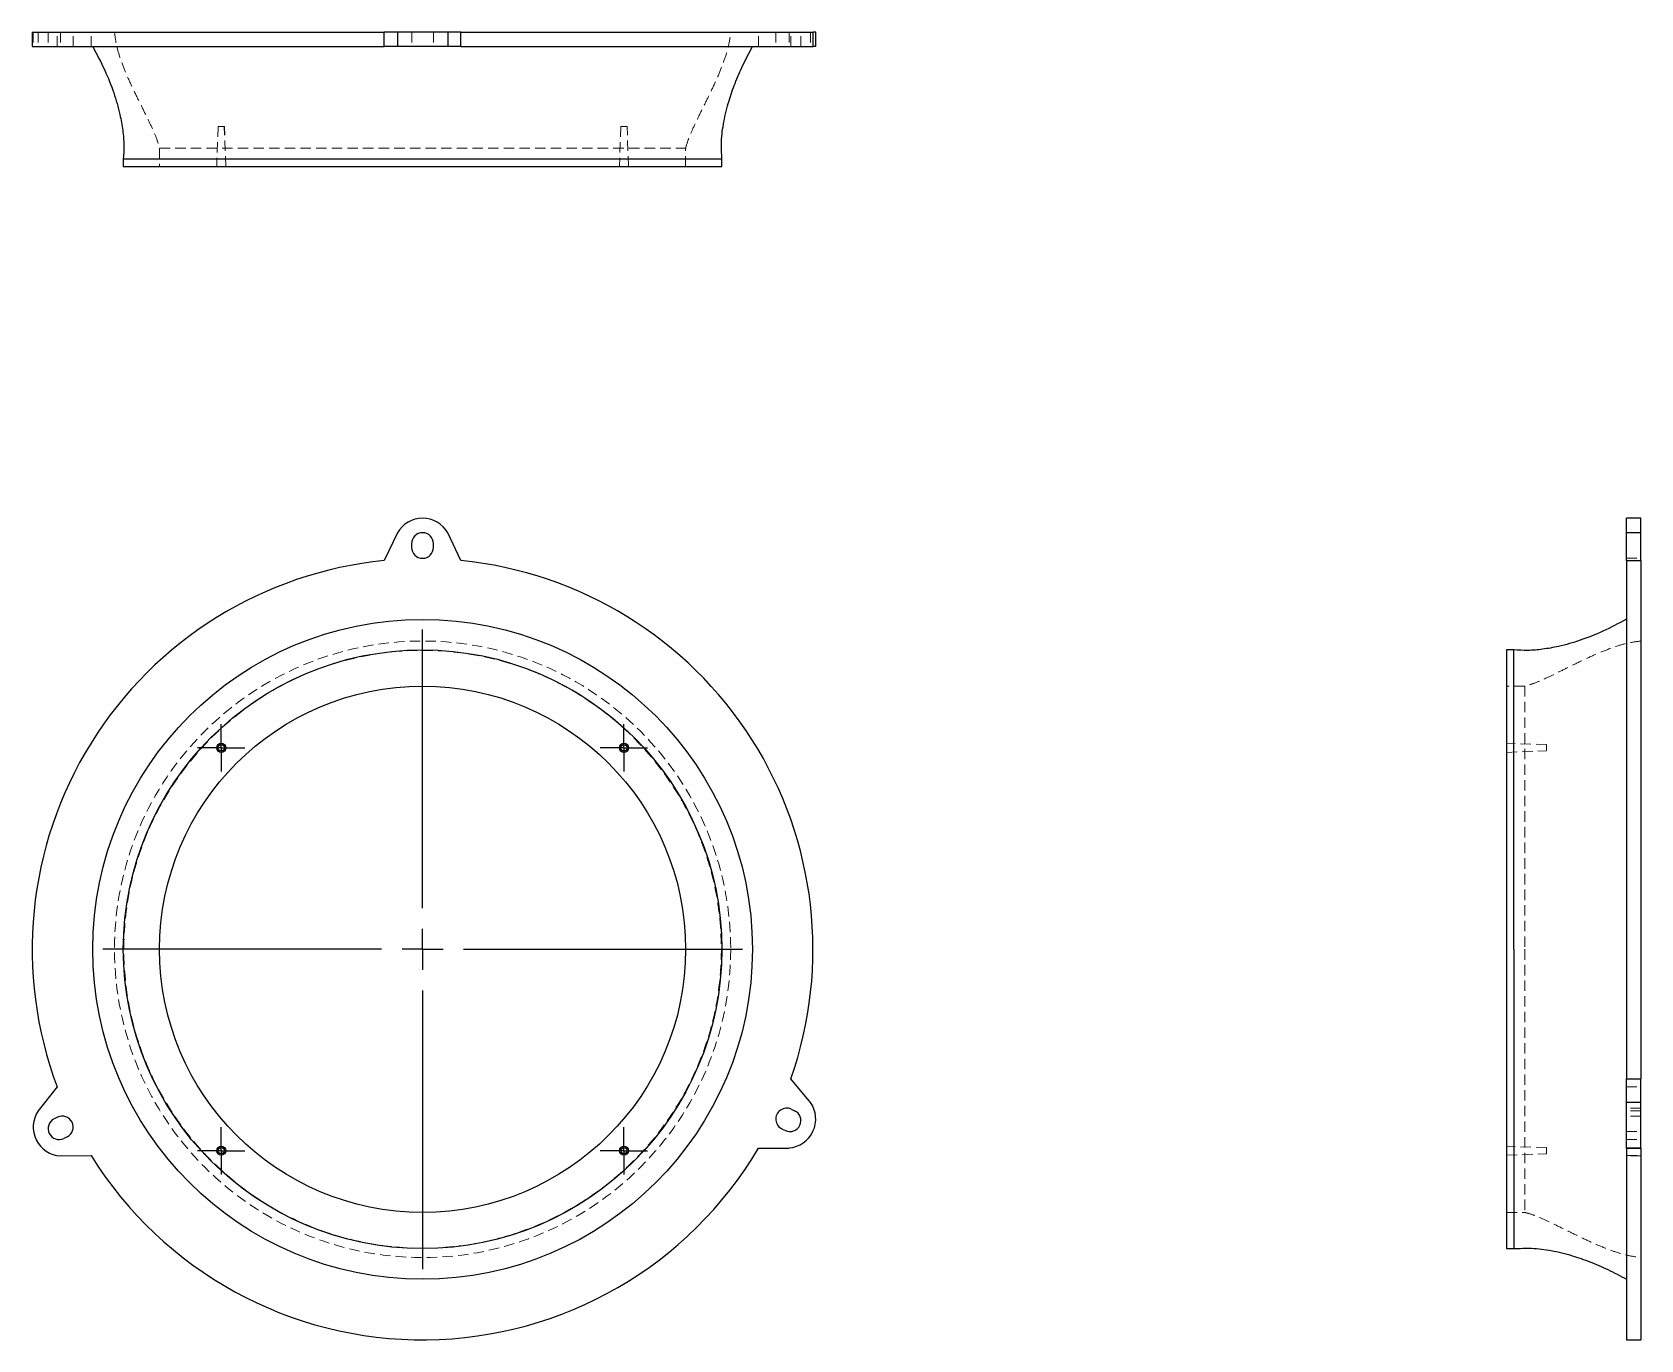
# Model space of a CAD drawing. Header units: millimetres. Extents: x 35 to 231, y 7 to 166.
import ezdxf

# ---------------------------------------------------------------- set-up
doc = ezdxf.new("R2010")
doc.units = ezdxf.units.MM
doc.linetypes.add('HIDDEN', pattern=[1.905, 1.27, -0.635])
doc.layers.add('10', color=7, linetype='Continuous')

# ---------------------------------------------------------------- blocks, each defined once
blk = doc.blocks.new('SW_CENTERMARKSYMBOL_0')
at = {"layer": '10', "color": 0}
for p, q in [((0, 2.5), (0, 2.88)), ((0, 0), (0, 2.5)), ((-2.5, 0), (-2.88, 0)), ((0, 0), (-2.5, 0)), ((0, 0), (0, -2.5)), ((0, 0), (2.5, 0)), ((2.5, 0), (2.88, 0)), ((0, -2.5), (0, -2.88))]:
    blk.add_line(p, q, dxfattribs=at)
blk = doc.blocks.new('SW_CENTERMARKSYMBOL_1')
at = {"layer": '10', "color": 0}
for p, q in [((0, 2.5), (0, 2.88)), ((0, 0), (0, 2.5)), ((-2.5, 0), (-2.88, 0)), ((0, 0), (-2.5, 0)), ((0, 0), (0, -2.5)), ((0, 0), (2.5, 0)), ((2.5, 0), (2.88, 0)), ((0, -2.5), (0, -2.88))]:
    blk.add_line(p, q, dxfattribs=at)
blk = doc.blocks.new('SW_CENTERMARKSYMBOL_2')
at = {"layer": '10', "color": 0}
for p, q in [((0, 2.5), (0, 2.88)), ((0, 0), (0, 2.5)), ((-2.5, 0), (-2.88, 0)), ((0, 0), (-2.5, 0)), ((0, 0), (0, -2.5)), ((0, 0), (2.5, 0)), ((2.5, 0), (2.88, 0)), ((0, -2.5), (0, -2.88))]:
    blk.add_line(p, q, dxfattribs=at)
blk = doc.blocks.new('SW_CENTERMARKSYMBOL_3')
at = {"layer": '10', "color": 0}
for p, q in [((0, 2.5), (0, 2.88)), ((0, 0), (0, 2.5)), ((-2.5, 0), (-2.88, 0)), ((0, 0), (-2.5, 0)), ((0, 0), (0, -2.5)), ((0, 0), (2.5, 0)), ((2.5, 0), (2.88, 0)), ((0, -2.5), (0, -2.88))]:
    blk.add_line(p, q, dxfattribs=at)
blk = doc.blocks.new('SW_CENTERMARKSYMBOL_4')
at = {"layer": '10', "color": 0}
for p, q in [((0, 5), (0, 38.94)), ((0, 0), (0, 2.5)), ((-5, 0), (-38.94, 0)), ((0, 0), (-2.5, 0)), ((0, 0), (0, -2.5)), ((0, 0), (2.5, 0)), ((5, 0), (38.94, 0)), ((0, -5), (0, -38.94))]:
    blk.add_line(p, q, dxfattribs=at)

msp = doc.modelspace()

# ---------------------------------------------------------------- linework, layer by layer
at = {"color": 7, "linetype": 'Continuous', "lineweight": 25}
for p, q in [((35.29, 166.17), (35.29, 164.41)), ((35.29, 166.17), (78.17, 166.17)), ((78.17, 164.41), (78.17, 166.17)), ((79.77, 166.17), (78.17, 166.17)), ((79.77, 166.17), (79.77, 164.41)), ((85.9, 166.17), (79.77, 166.17)), ((85.9, 166.17), (85.9, 164.41)), ((87.5, 166.17), (85.9, 166.17)), ((87.5, 164.41), (87.5, 166.17)), ((87.5, 166.17), (130.38, 166.17)), ((130.38, 164.41), (130.38, 166.17)), ((130.71, 166.17), (130.38, 166.17)), ((130.71, 164.41), (130.71, 166.17)), ((35.29, 164.41), (78.17, 164.41)), ((79.77, 164.41), (78.17, 164.41)), ((85.9, 164.41), (79.77, 164.41)), ((87.5, 164.41), (85.9, 164.41)), ((87.5, 164.41), (130.38, 164.41)), ((130.71, 164.41), (130.38, 164.41)), ((46.39, 150.71), (46.39, 149.83)), ((119.28, 150.71), (46.39, 150.71)), ((46.39, 149.83), (119.28, 149.83)), ((119.28, 149.83), (119.28, 150.71)), ((231.17, 107), (229.41, 107)), ((229.41, 105.22), (229.41, 107)), ((231.17, 105.22), (231.17, 107)), ((79.77, 105.22), (78.17, 101.85)), ((81.51, 103.47), (81.51, 103.91)), ((84.16, 103.47), (84.16, 103.91)), ((87.5, 101.85), (85.9, 105.22)), ((231.17, 105.22), (229.41, 105.22)), ((229.41, 101.85), (229.41, 105.22)), ((231.17, 101.85), (231.17, 105.22)), ((229.41, 101.85), (231.17, 101.85)), ((229.41, 101.85), (229.41, 38.78)), ((231.17, 101.85), (231.17, 38.78)), ((215.71, 90.99), (214.83, 90.99)), ((214.83, 90.99), (214.83, 54.54)), ((215.71, 54.54), (215.71, 90.99)), ((214.83, 54.54), (214.83, 18.1)), ((215.71, 54.54), (215.71, 18.1)), ((38.34, 37.8), (36.02, 34.88)), ((130.06, 35.9), (127.68, 38.78)), ((229.41, 38.78), (231.17, 38.78)), ((229.41, 35.9), (229.41, 38.78)), ((231.17, 35.9), (231.17, 38.78)), ((229.41, 30.34), (229.41, 35.9)), ((231.17, 35.9), (229.41, 35.9)), ((231.17, 30.34), (231.17, 35.9)), ((38.37, 34.09), (37.97, 33.9)), ((127.73, 35.07), (128.13, 34.88)), ((39.54, 31.71), (39.14, 31.52)), ((126.61, 32.66), (127.01, 32.48)), ((38.74, 29.38), (42.46, 29.43)), ((123.74, 30.32), (127.47, 30.34)), ((231.17, 30.34), (229.41, 30.34)), ((229.41, 30.32), (229.41, 30.34)), ((229.41, 30.32), (231.17, 30.32)), ((229.41, 30.32), (229.41, 7)), ((231.17, 30.32), (231.17, 30.34)), ((231.17, 30.32), (231.17, 7)), ((214.83, 18.1), (215.71, 18.1)), ((229.41, 7), (231.17, 7))]:
    msp.add_line(p, q, dxfattribs=at)
at = {"color": 7, "linetype": 'HIDDEN', "lineweight": 18}
for p, q in [((35.42, 166.17), (35.42, 164.41)), ((36.02, 166.17), (36.02, 164.41)), ((37.23, 166.17), (37.23, 164.41)), ((38.34, 164.41), (38.34, 166.17)), ((38.74, 166.17), (38.74, 164.41)), ((40.28, 164.41), (40.28, 166.17)), ((42.46, 164.41), (42.46, 166.17)), ((81.51, 166.17), (81.51, 164.41)), ((84.16, 166.17), (84.16, 164.41)), ((123.74, 164.41), (123.74, 166.17)), ((125.85, 166.17), (125.85, 164.41)), ((127.47, 166.17), (127.47, 164.41)), ((127.68, 164.41), (127.68, 166.17)), ((128.9, 164.41), (128.9, 166.17)), ((130.06, 166.17), (130.06, 164.41)), ((57.93, 154.69), (57.76, 149.83)), ((57.93, 154.69), (57.76, 149.83)), ((58.7, 154.69), (57.93, 154.69)), ((57.93, 154.69), (57.93, 154.69)), ((58.86, 149.83), (58.69, 154.69)), ((58.87, 149.83), (58.7, 154.69)), ((106.97, 154.69), (106.8, 149.83)), ((106.97, 154.69), (106.8, 149.83)), ((107.74, 154.69), (106.97, 154.69)), ((106.97, 154.69), (106.97, 154.69)), ((107.91, 149.83), (107.74, 154.69)), ((107.9, 149.83), (107.74, 154.69)), ((50.81, 152.04), (114.86, 152.04)), ((50.81, 152.04), (50.81, 149.83)), ((114.86, 149.83), (114.86, 152.04)), ((231.17, 105.23), (229.41, 105.23)), ((231.17, 105.22), (229.41, 105.22)), ((229.41, 102.14), (231.17, 102.14)), ((229.41, 101.85), (231.17, 101.85)), ((217.04, 86.57), (214.83, 86.57)), ((217.04, 86.57), (217.04, 54.54)), ((219.69, 79.45), (214.83, 79.62)), ((219.69, 79.45), (214.83, 79.61)), ((214.83, 78.51), (219.69, 78.68)), ((214.83, 78.51), (219.69, 78.68)), ((219.69, 79.06), (219.69, 79.45)), ((219.69, 79.45), (219.69, 79.45)), ((219.69, 78.68), (219.69, 79.06)), ((217.04, 54.54), (217.04, 22.51)), ((229.41, 37.8), (231.17, 37.8)), ((231.17, 35.19), (229.41, 35.19)), ((231.17, 34.88), (229.41, 34.88)), ((231.17, 34.23), (229.41, 34.23)), ((229.41, 32.35), (231.17, 32.35)), ((229.41, 31.38), (231.17, 31.38)), ((219.69, 30.4), (214.83, 30.57)), ((219.69, 30.4), (214.83, 30.57)), ((214.83, 29.47), (219.69, 29.64)), ((214.83, 29.47), (219.69, 29.64)), ((219.69, 30.02), (219.69, 30.4)), ((219.69, 30.4), (219.69, 30.4)), ((219.69, 29.64), (219.69, 30.02)), ((229.41, 29.43), (231.17, 29.43)), ((231.17, 29.38), (229.41, 29.38)), ((214.83, 22.51), (217.04, 22.51))]:
    msp.add_line(p, q, dxfattribs=at)
at = {"color": 7, "linetype": 'Continuous', "lineweight": 25}
for centre, radius in [((82.83, 54.54), 40.16), ((82.83, 54.54), 36.44), ((82.83, 54.54), 32.03), ((58.31, 79.06), 0.552), ((58.31, 79.06), 0.383), ((107.35, 79.06), 0.552), ((107.35, 79.06), 0.383), ((58.31, 30.02), 0.552), ((58.31, 30.02), 0.383), ((107.35, 30.02), 0.552), ((107.35, 30.02), 0.383)]:
    msp.add_circle(centre, radius, dxfattribs=at)
at = {"color": 7, "linetype": 'HIDDEN', "lineweight": 18}
for radius in [37.52, 36.38]:
    msp.add_circle((82.83, 54.54), radius, dxfattribs=at)
at = {"color": 7, "linetype": 'Continuous', "lineweight": 25}
for centre, radius, start, end in [((82.83, 103.47), 3.53, 29.8004, 150.2303), ((82.83, 103.91), 1.33, 0, 180), ((82.83, 103.47), 1.33, 180, 0), ((82.83, 54.54), 47.54, 95.632, 200.6216), ((82.83, 54.54), 47.54, 340.632, 84.3716), ((127.17, 33.87), 3.53, 274.8004, 35.2303), ((38.95, 32.9), 3.53, 146.0504, 266.4804), ((38.56, 32.71), 1.33, 116.25, 296.25), ((38.95, 32.9), 1.33, 296.25, 116.25), ((127.17, 33.87), 1.33, 65, 245), ((127.57, 33.68), 1.33, 245, 65), ((82.83, 54.54), 47.54, 211.882, 329.3716)]:
    msp.add_arc(centre, radius, start, end, dxfattribs=at)
at = {"color": 7, "linetype": 'HIDDEN', "lineweight": 18}
for points, knots in [([(45.32, 166.17), (45.39, 165.63), (45.54, 164.49), (46.07, 162.79), (46.75, 161.05), (47.54, 159.32), (48.37, 157.63), (49.17, 156.03), (49.87, 154.57), (50.46, 153.26), (50.7, 152.42), (50.81, 152.04)], [0, 0, 0, 0, 0.1082351, 0.2254917, 0.3491971, 0.4757889, 0.6011905, 0.7190091, 0.827348, 0.9221823, 1, 1, 1, 1]), ([(114.86, 152.04), (114.97, 152.42), (115.22, 153.29), (115.82, 154.62), (116.54, 156.12), (117.35, 157.74), (118.18, 159.43), (118.95, 161.15), (119.61, 162.86), (120.14, 164.52), (120.28, 165.64), (120.35, 166.17)], [0, 0, 0, 0, 0.0793967, 0.1763749, 0.2872064, 0.4076313, 0.5332591, 0.6575326, 0.7788212, 0.8937789, 1, 1, 1, 1]), ([(231.17, 92.06), (230.63, 91.99), (229.49, 91.84), (227.79, 91.3), (226.05, 90.62), (224.32, 89.83), (222.63, 89.01), (221.03, 88.21), (219.57, 87.5), (218.26, 86.92), (217.42, 86.68), (217.04, 86.57)], [0, 0, 0, 0, 0.108235, 0.225492, 0.349197, 0.475789, 0.601191, 0.719009, 0.827348, 0.922182, 1, 1, 1, 1]), ([(217.04, 22.51), (217.42, 22.4), (218.29, 22.16), (219.62, 21.55), (221.12, 20.83), (222.74, 20.02), (224.43, 19.2), (226.15, 18.42), (227.86, 17.76), (229.52, 17.24), (230.64, 17.09), (231.17, 17.02)], [0, 0, 0, 0, 0.0793967, 0.1763749, 0.2872064, 0.4076313, 0.5332591, 0.6575326, 0.7788212, 0.8937789, 1, 1, 1, 1])]:
    msp.add_open_spline(points, degree=3, knots=knots, dxfattribs=at)
at = {"color": 7, "linetype": 'Continuous', "lineweight": 25}
for points, knots in [([(42.67, 164.41), (43.17, 163.46), (44.14, 161.64), (45.24, 158.87), (45.95, 156.41), (46.34, 154.27), (46.5, 152.44), (46.42, 151.27), (46.39, 150.71)], [0, 0, 0, 0, 0.223221, 0.429518, 0.618889, 0.755933, 0.882834, 1, 1, 1, 1]), ([(119.28, 150.71), (119.24, 151.43), (119.16, 152.96), (119.49, 155.35), (120.07, 157.71), (120.87, 160), (121.82, 162.21), (122.6, 163.66), (123, 164.41)], [0, 0, 0, 0, 0.150739, 0.317457, 0.500818, 0.65676, 0.823159, 1, 1, 1, 1]), ([(229.41, 94.71), (228.46, 94.2), (226.64, 93.23), (223.87, 92.14), (221.41, 91.42), (219.27, 91.04), (217.44, 90.88), (216.27, 90.95), (215.71, 90.99)], [0, 0, 0, 0, 0.2232214, 0.4295182, 0.6188893, 0.7559327, 0.8828338, 1, 1, 1, 1]), ([(215.71, 18.1), (216.43, 18.13), (217.96, 18.21), (220.35, 17.89), (222.71, 17.31), (225, 16.51), (227.21, 15.56), (228.66, 14.78), (229.41, 14.38)], [0, 0, 0, 0, 0.150739, 0.317457, 0.500818, 0.65676, 0.823159, 1, 1, 1, 1])]:
    msp.add_open_spline(points, degree=3, knots=knots, dxfattribs=at)

# ---------------------------------------------------------------- block references
at = {"layer": '10'}
for name, p in [('SW_CENTERMARKSYMBOL_4', (82.83, 54.54)), ('SW_CENTERMARKSYMBOL_2', (58.31, 79.06)), ('SW_CENTERMARKSYMBOL_3', (107.35, 79.06)), ('SW_CENTERMARKSYMBOL_0', (58.31, 30.02)), ('SW_CENTERMARKSYMBOL_1', (107.35, 30.02))]:
    msp.add_blockref(name, p, dxfattribs=at)

doc.saveas('drawing.dxf')
